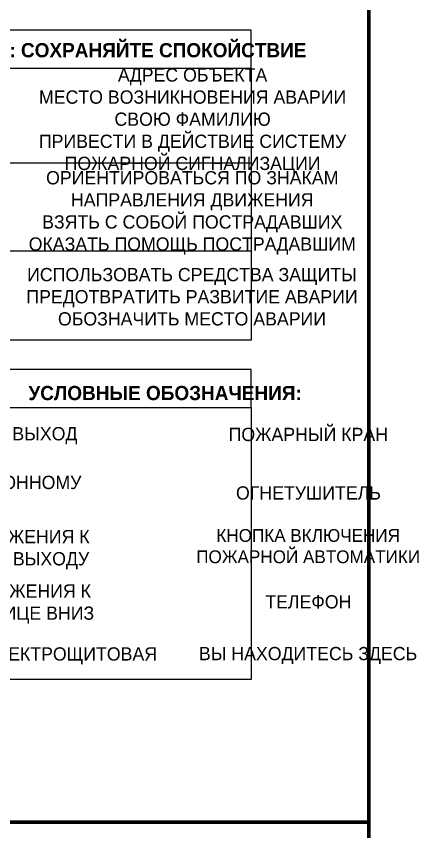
# Model space of a CAD drawing. Header units: millimetres. Extents: x 13810 to 67229, y 12374 to 21950.
# Drawn here: x 33522.8 to 33607.9, y 19877 to 20049.1 of the extents above; entities that cross this region are included whole.
import ezdxf

# ---------------------------------------------------------------- set-up
doc = ezdxf.new("R2010")
doc.units = ezdxf.units.MM
doc.styles.add('обычный', font='arial.ttf')

msp = doc.modelspace()

# ---------------------------------------------------------------- linework, layer by layer
at = {"color": 2, "lineweight": 100}
for points in [[(32997.3, 20274.03), (33597.3, 20274.03), (33597.3, 19879.03), (32997.3, 19879.03)], [(32997.3, 19879.03), (33597.3, 19879.03), (33597.3, 19484.03), (32997.3, 19484.03)]]:
    msp.add_lwpolyline(points, close=True, dxfattribs=at)
for points in [[(33428.7, 20038.18), (33572.46, 20038.18), (33572.46, 20046.24), (33428.7, 20046.24)], [(33428.7, 20038.18), (33572.46, 20038.18), (33572.46, 19980.79), (33428.7, 19980.79)], [(33428.7, 19966.54), (33572.46, 19966.54), (33572.46, 19974.59), (33428.7, 19974.59)], [(33428.7, 19966.54), (33572.46, 19966.54), (33572.46, 19909.14), (33428.7, 19909.14)]]:
    msp.add_lwpolyline(points, close=True)
for points in [[(33487.11, 20018.19), (33428.7, 20018.19), (33572.46, 20018.19)], [(33487.11, 19999.62), (33428.7, 19999.62), (33572.46, 19999.62)]]:
    msp.add_lwpolyline(points)

# ---------------------------------------------------------------- texts
at = {"lineweight": 0, "attachment_point": 5, "style": 'обычный'}
for s, insert, char_height, width in [('{\\fProxima Nova Rg|b1|i0|c204|p2;ДЕЙСТВИЯ ПРИ АВАРИИ: СОХРАНЯЙТЕ СПОКОЙСТВИЕ\\H1.6644x; }', (33527.64, 20041.55), 3, 175.1736), ('\\pi-8.4,l8.4,t8.4;{\\fProxima Nova Rg|b0|i0|c204|p2;АДРЕС ОБЪЕКТА\\PМЕСТО ВОЗНИКНОВЕНИЯ АВАРИИ\\PСВОЮ ФАМИЛИЮ\\PПРИВЕСТИ В ДЕЙСТВИЕ СИСТЕМУ \\PПОЖАРНОЙ СИГНАЛИЗАЦИИ}', (33560.09, 20027.02), 2.8, 126.6484), ('\\pi-8.4,l8.4,t8.4;{\\fProxima Nova Rg|b0|i0|c204|p2;ОРИЕНТИРОВАТЬСЯ ПО ЗНАКАМ \\PНАПРАВЛЕНИЯ ДВИЖЕНИЯ\\PВЗЯТЬ С СОБОЙ ПОСТРАДАВШИХ\\PОКАЗАТЬ ПОМОЩЬ ПОСТРАДАВШИМ}', (33560.02, 20007.66), 2.8, 126.6484), ('\\pi-8.4,l8.4,t8.4;{\\fProxima Nova Rg|b0|i0|c204|p2;ИСПОЛЬЗОВАТЬ СРЕДСТВА ЗАЩИТЫ \\PПРЕДОТВРАТИТЬ РАЗВИТИЕ АВАРИИ\\PОБОЗНАЧИТЬ МЕСТО АВАРИИ}', (33559.96, 19989.93), 2.8, 126.6484), ('{\\fProxima Nova Rg|b1|i0|c204|p2;УСЛОВНЫЕ ОБОЗНАЧЕНИЯ:\\H1.1997x; }', (33554.28, 19969.6), 3, 175.1736), ('\\pi-8.4,l8.4,t8.4;{\\fProxima Nova Rg|b0|i0|c204|p2;ЭВАКУАЦИОННЫЙ ВЫХОД\\H1.6404x; }', (33511.09, 19960.63), 2.8, 126.6484), ('\\pi-8.4,l8.4,t8.4;{\\fProxima Nova Rg|b0|i0|c204|p2;ПОЖАРНЫЙ КРАН\\H1.6404x; }', (33584.54, 19960.86), 2.8, 126.6484), ('\\pi-8.4,l8.4,t8.4;{\\fProxima Nova Rg|b0|i0|c204|p2;ПУТЬ К ЭВАКУАЦИОННОМУ \\PВЫХОДУ }', (33511.09, 19948.01), 2.8, 126.6484), ('\\pi-8.4,l8.4,t8.4;{\\fProxima Nova Rg|b0|i0|c204|p2;ОГНЕТУШИТЕЛЬ\\H1.1997x; }', (33584.57, 19948.51), 2.8, 126.6484), ('\\pi-8.1,l8.1,t8.1;{\\fProxima Nova Rg|b0|i0|c204|p2;КНОПКА ВКЛЮЧЕНИЯ\\PПОЖАРНОЙ АВТОМАТИКИ}', (33584.51, 19937.29), 2.7, 126.6484), ('\\pi-8.4,l8.4,t8.4;{\\fProxima Nova Rg|b0|i0|c204|p2;НАПРАВЛЕНИЕ ДВИЖЕНИЯ К \\PЭВАКУАЦИОННОМУ ВЫХОДУ}', (33511.19, 19936.57), 2.8, 126.6484), ('\\pi-8.4,l8.4,t8.4;{\\fProxima Nova Rg|b0|i0|c204|p2;НАПРАВЛЕНИЕ ДВИЖЕНИЯ К \\PВЫХОДУ ПО ЛЕСТНИЦЕ ВНИЗ}', (33511.48, 19925.09), 2.8, 126.6484), ('\\pi-8.4,l8.4,t8.4;{\\fProxima Nova Rg|b0|i0|c204|p2;ТЕЛЕФОН\\H1.1997x; }', (33584.55, 19925.53), 2.8, 126.6484), ('\\pi-8.4,l8.4,t8.4;{\\fProxima Nova Rg|b0|i0|c204|p2;ЭЛЕКТРОЩИТОВАЯ\\H1.1997x; }', (33534.27, 19914.14), 2.8, 126.6484), ('\\pi-8.4,l8.4,t8.4;{\\fProxima Nova Rg|b0|i0|c204|p2;ВЫ НАХОДИТЕСЬ ЗДЕСЬ\\H1.1997x; }', (33584.49, 19914.22), 2.8, 126.6484)]:
    msp.add_mtext(s, dxfattribs=dict(at, insert=insert, char_height=char_height, width=width))

doc.saveas('drawing.dxf')
